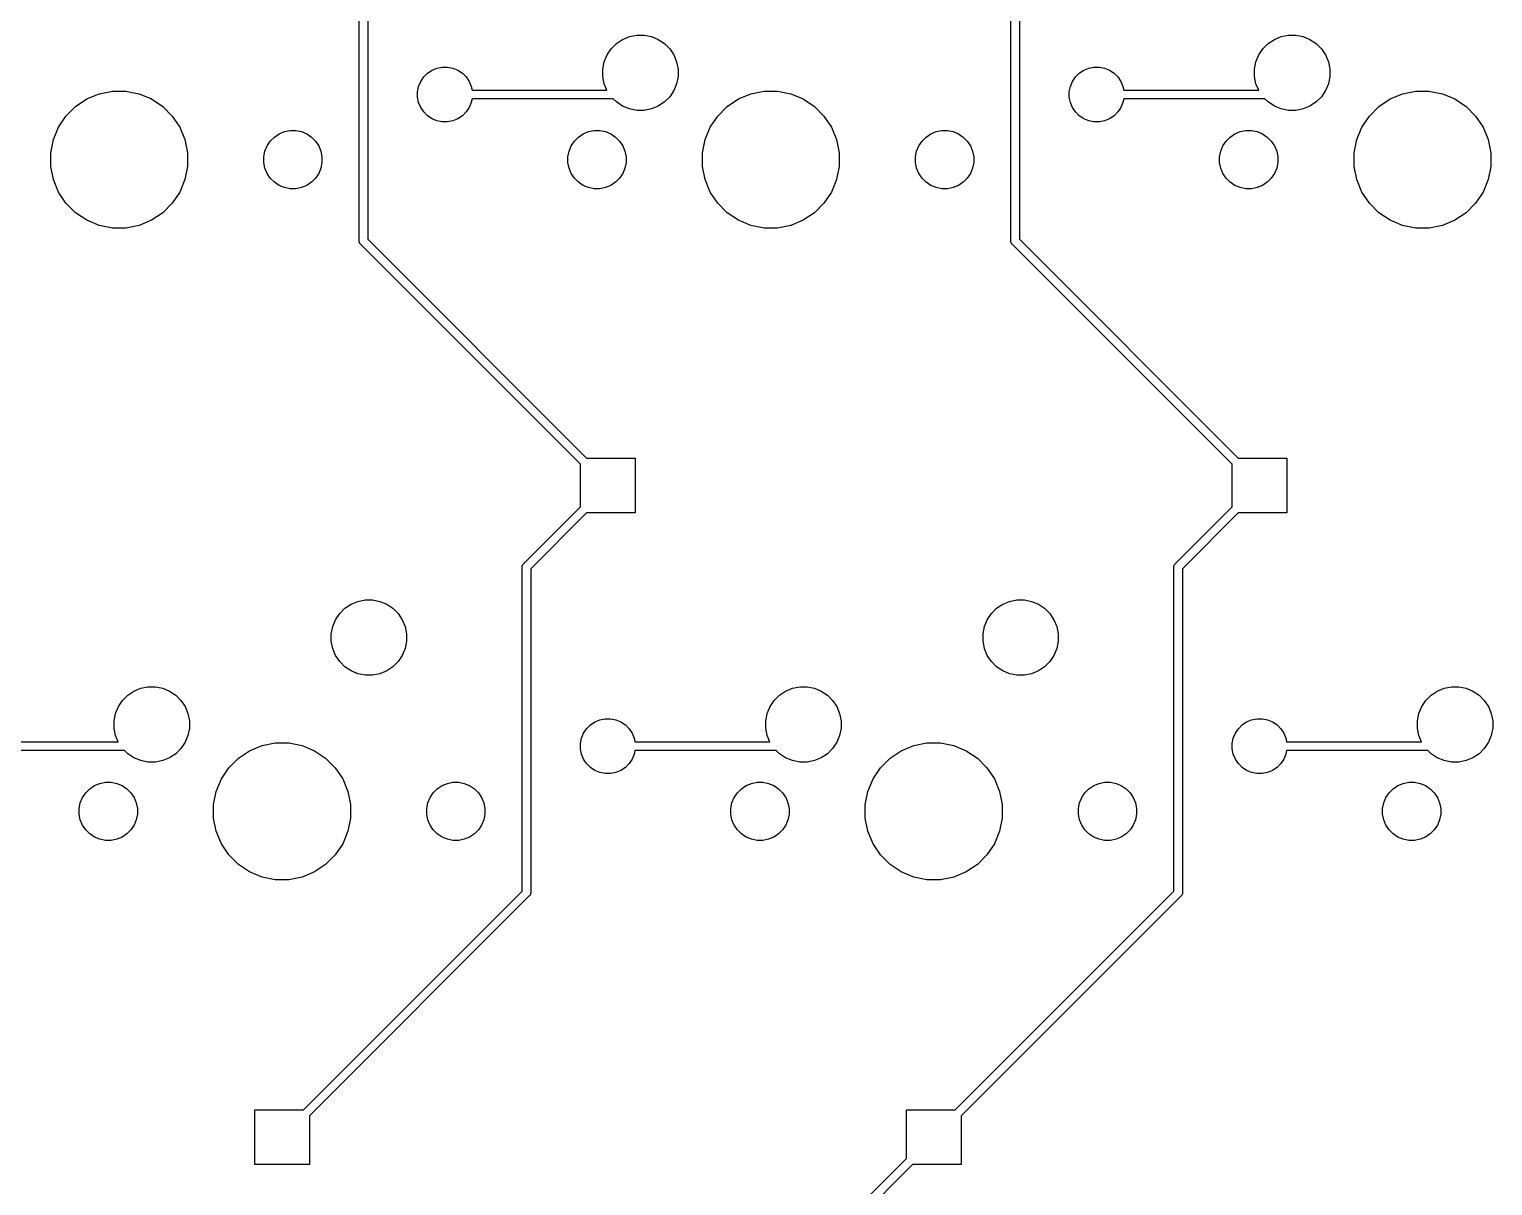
# Model space of a CAD drawing. Extents: x 0.4 to 33.6, y -21.6 to -0.4.
# Drawn here: x 4.397 to 6.081, y -4.087 to -2.756 of the extents above; entities that cross this region are included whole.
import ezdxf

# ---------------------------------------------------------------- set-up
doc = ezdxf.new("R2010")
doc.units = 0
doc.header["$MEASUREMENT"] = 0
doc.layers.add('BLACK', color=7, linetype='CONTINUOUS')

msp = doc.modelspace()

# ---------------------------------------------------------------- linework, layer by layer
at = {"layer": 'BLACK', "linetype": 'CONTINUOUS'}
for p, q in [((4.77633, -2.99976), (4.77633, -2.62524)), ((4.78617, -2.62704), (4.78617, -2.99796)), ((5.52633, -2.99976), (5.52633, -2.62524)), ((5.53617, -2.62704), (5.53617, -2.99796)), ((5.06162, -2.78574), (5.06636, -2.77864)), ((5.06636, -2.77864), (5.07239, -2.77261)), ((5.07239, -2.77261), (5.07949, -2.76787)), ((5.07949, -2.76787), (5.08737, -2.76461)), ((5.08737, -2.76461), (5.09573, -2.76294)), ((5.09573, -2.76294), (5.10427, -2.76294)), ((5.10427, -2.76294), (5.11263, -2.76461)), ((5.11263, -2.76461), (5.12051, -2.76787)), ((5.12051, -2.76787), (5.12761, -2.77261)), ((5.12761, -2.77261), (5.13364, -2.77864)), ((5.13364, -2.77864), (5.13838, -2.78574)), ((5.81162, -2.78574), (5.81636, -2.77864)), ((5.81636, -2.77864), (5.82239, -2.77261)), ((5.82239, -2.77261), (5.82949, -2.76787)), ((5.82949, -2.76787), (5.83737, -2.76461)), ((5.83737, -2.76461), (5.84573, -2.76294)), ((5.84573, -2.76294), (5.85427, -2.76294)), ((5.85427, -2.76294), (5.86263, -2.76461)), ((5.86263, -2.76461), (5.87051, -2.76787)), ((5.87051, -2.76787), (5.87761, -2.77261)), ((5.87761, -2.77261), (5.88364, -2.77864)), ((5.88364, -2.77864), (5.88838, -2.78574)), ((5.05669, -2.80198), (5.05836, -2.79362)), ((5.05836, -2.79362), (5.06162, -2.78574)), ((5.13838, -2.78574), (5.14164, -2.79362)), ((5.14164, -2.79362), (5.14331, -2.80198)), ((5.80669, -2.80198), (5.80836, -2.79362)), ((5.80836, -2.79362), (5.81162, -2.78574)), ((5.88838, -2.78574), (5.89164, -2.79362)), ((5.89164, -2.79362), (5.89331, -2.80198)), ((4.84709, -2.81633), (4.85054, -2.81117)), ((4.85054, -2.81117), (4.85492, -2.80679)), ((4.85492, -2.80679), (4.86008, -2.80334)), ((4.86008, -2.80334), (4.86581, -2.80096)), ((4.86581, -2.80096), (4.8719, -2.79975)), ((4.8719, -2.79975), (4.8781, -2.79975)), ((4.8781, -2.79975), (4.88419, -2.80096)), ((4.88419, -2.80096), (4.88992, -2.80334)), ((4.88992, -2.80334), (4.89508, -2.80679)), ((4.89508, -2.80679), (4.89946, -2.81117)), ((4.89946, -2.81117), (4.90291, -2.81633)), ((5.05669, -2.81052), (5.05669, -2.80198)), ((5.05836, -2.81888), (5.05669, -2.81052)), ((5.14331, -2.81052), (5.14164, -2.81888)), ((5.14331, -2.80198), (5.14331, -2.81052)), ((5.59709, -2.81633), (5.60054, -2.81117)), ((5.60054, -2.81117), (5.60492, -2.80679)), ((5.60492, -2.80679), (5.61008, -2.80334)), ((5.61008, -2.80334), (5.61581, -2.80096)), ((5.61581, -2.80096), (5.6219, -2.79975)), ((5.6219, -2.79975), (5.6281, -2.79975)), ((5.6281, -2.79975), (5.63419, -2.80096)), ((5.63419, -2.80096), (5.63992, -2.80334)), ((5.63992, -2.80334), (5.64508, -2.80679)), ((5.64508, -2.80679), (5.64946, -2.81117)), ((5.64946, -2.81117), (5.65291, -2.81633)), ((5.80669, -2.81052), (5.80669, -2.80198)), ((5.80836, -2.81888), (5.80669, -2.81052)), ((5.89331, -2.81052), (5.89164, -2.81888)), ((5.89331, -2.80198), (5.89331, -2.81052)), ((4.47703, -2.83054), (4.49224, -2.82751)), ((4.49224, -2.82751), (4.50776, -2.82751)), ((4.50776, -2.82751), (4.52297, -2.83054)), ((4.8435, -2.82815), (4.84471, -2.82206)), ((4.8435, -2.83435), (4.8435, -2.82815)), ((4.84471, -2.82206), (4.84709, -2.81633)), ((4.90291, -2.81633), (4.90529, -2.82206)), ((4.90529, -2.82206), (4.90613, -2.82633)), ((4.90613, -2.82633), (5.06144, -2.82633)), ((5.06144, -2.82633), (5.05836, -2.81888)), ((5.13838, -2.82676), (5.13364, -2.83386)), ((5.14164, -2.81888), (5.13838, -2.82676)), ((5.22703, -2.83054), (5.24224, -2.82751)), ((5.24224, -2.82751), (5.25776, -2.82751)), ((5.25776, -2.82751), (5.27297, -2.83054)), ((5.5935, -2.82815), (5.59471, -2.82206)), ((5.5935, -2.83435), (5.5935, -2.82815)), ((5.59471, -2.82206), (5.59709, -2.81633)), ((5.65291, -2.81633), (5.65529, -2.82206)), ((5.65529, -2.82206), (5.65613, -2.82633)), ((5.65613, -2.82633), (5.81144, -2.82633)), ((5.81144, -2.82633), (5.80836, -2.81888)), ((5.88838, -2.82676), (5.88364, -2.83386)), ((5.89164, -2.81888), (5.88838, -2.82676)), ((5.97703, -2.83054), (5.99224, -2.82751)), ((5.99224, -2.82751), (6.00776, -2.82751)), ((6.00776, -2.82751), (6.02297, -2.83054)), ((4.43884, -2.85606), (4.44981, -2.84509)), ((4.44981, -2.84509), (4.4627, -2.83647)), ((4.4627, -2.83647), (4.47703, -2.83054)), ((4.52297, -2.83054), (4.5373, -2.83647)), ((4.5373, -2.83647), (4.55019, -2.84509)), ((4.55019, -2.84509), (4.56116, -2.85606)), ((4.84471, -2.84044), (4.8435, -2.83435)), ((4.84709, -2.84617), (4.84471, -2.84044)), ((4.85054, -2.85133), (4.84709, -2.84617)), ((4.90291, -2.84617), (4.89946, -2.85133)), ((4.90529, -2.84044), (4.90291, -2.84617)), ((4.90613, -2.83617), (4.90529, -2.84044)), ((5.06868, -2.83617), (4.90613, -2.83617)), ((5.07239, -2.83989), (5.06868, -2.83617)), ((5.07949, -2.84463), (5.07239, -2.83989)), ((5.08737, -2.84789), (5.07949, -2.84463)), ((5.12051, -2.84463), (5.11263, -2.84789)), ((5.12761, -2.83989), (5.12051, -2.84463)), ((5.13364, -2.83386), (5.12761, -2.83989)), ((5.18884, -2.85606), (5.19981, -2.84509)), ((5.19981, -2.84509), (5.2127, -2.83647)), ((5.2127, -2.83647), (5.22703, -2.83054)), ((5.27297, -2.83054), (5.2873, -2.83647)), ((5.2873, -2.83647), (5.30019, -2.84509)), ((5.30019, -2.84509), (5.31116, -2.85606)), ((5.59471, -2.84044), (5.5935, -2.83435)), ((5.59709, -2.84617), (5.59471, -2.84044)), ((5.60054, -2.85133), (5.59709, -2.84617)), ((5.65291, -2.84617), (5.64946, -2.85133)), ((5.65529, -2.84044), (5.65291, -2.84617)), ((5.65613, -2.83617), (5.65529, -2.84044)), ((5.81868, -2.83617), (5.65613, -2.83617)), ((5.82239, -2.83989), (5.81868, -2.83617)), ((5.82949, -2.84463), (5.82239, -2.83989)), ((5.83737, -2.84789), (5.82949, -2.84463)), ((5.87051, -2.84463), (5.86263, -2.84789)), ((5.87761, -2.83989), (5.87051, -2.84463)), ((5.88364, -2.83386), (5.87761, -2.83989)), ((5.93884, -2.85606), (5.94981, -2.84509)), ((5.94981, -2.84509), (5.9627, -2.83647)), ((5.9627, -2.83647), (5.97703, -2.83054)), ((6.02297, -2.83054), (6.0373, -2.83647)), ((6.0373, -2.83647), (6.05019, -2.84509)), ((6.05019, -2.84509), (6.06116, -2.85606)), ((4.43022, -2.86895), (4.43884, -2.85606)), ((4.56116, -2.85606), (4.56978, -2.86895)), ((4.85492, -2.85571), (4.85054, -2.85133)), ((4.86008, -2.85916), (4.85492, -2.85571)), ((4.86581, -2.86154), (4.86008, -2.85916)), ((4.8719, -2.86275), (4.86581, -2.86154)), ((4.8781, -2.86275), (4.8719, -2.86275)), ((4.88419, -2.86154), (4.8781, -2.86275)), ((4.88992, -2.85916), (4.88419, -2.86154)), ((4.89508, -2.85571), (4.88992, -2.85916)), ((4.89946, -2.85133), (4.89508, -2.85571)), ((5.09573, -2.84956), (5.08737, -2.84789)), ((5.10427, -2.84956), (5.09573, -2.84956)), ((5.11263, -2.84789), (5.10427, -2.84956)), ((5.18022, -2.86895), (5.18884, -2.85606)), ((5.31116, -2.85606), (5.31978, -2.86895)), ((5.60492, -2.85571), (5.60054, -2.85133)), ((5.61008, -2.85916), (5.60492, -2.85571)), ((5.61581, -2.86154), (5.61008, -2.85916)), ((5.6219, -2.86275), (5.61581, -2.86154)), ((5.6281, -2.86275), (5.6219, -2.86275)), ((5.63419, -2.86154), (5.6281, -2.86275)), ((5.63992, -2.85916), (5.63419, -2.86154)), ((5.64508, -2.85571), (5.63992, -2.85916)), ((5.64946, -2.85133), (5.64508, -2.85571)), ((5.84573, -2.84956), (5.83737, -2.84789)), ((5.85427, -2.84956), (5.84573, -2.84956)), ((5.86263, -2.84789), (5.85427, -2.84956)), ((5.93022, -2.86895), (5.93884, -2.85606)), ((6.06116, -2.85606), (6.06978, -2.86895)), ((4.42429, -2.88328), (4.43022, -2.86895)), ((4.56978, -2.86895), (4.57571, -2.88328)), ((4.67867, -2.88026), (4.68415, -2.87659)), ((4.68415, -2.87659), (4.69024, -2.87407)), ((4.69024, -2.87407), (4.6967, -2.87279)), ((4.6967, -2.87279), (4.7033, -2.87279)), ((4.7033, -2.87279), (4.70976, -2.87407)), ((4.70976, -2.87407), (4.71585, -2.87659)), ((4.71585, -2.87659), (4.72133, -2.88026)), ((5.02867, -2.88026), (5.03415, -2.87659)), ((5.03415, -2.87659), (5.04024, -2.87407)), ((5.04024, -2.87407), (5.0467, -2.87279)), ((5.0467, -2.87279), (5.0533, -2.87279)), ((5.0533, -2.87279), (5.05976, -2.87407)), ((5.05976, -2.87407), (5.06585, -2.87659)), ((5.06585, -2.87659), (5.07133, -2.88026)), ((5.17429, -2.88328), (5.18022, -2.86895)), ((5.31978, -2.86895), (5.32571, -2.88328)), ((5.42867, -2.88026), (5.43415, -2.87659)), ((5.43415, -2.87659), (5.44024, -2.87407)), ((5.44024, -2.87407), (5.4467, -2.87279)), ((5.4467, -2.87279), (5.4533, -2.87279)), ((5.4533, -2.87279), (5.45976, -2.87407)), ((5.45976, -2.87407), (5.46585, -2.87659)), ((5.46585, -2.87659), (5.47133, -2.88026)), ((5.77867, -2.88026), (5.78415, -2.87659)), ((5.78415, -2.87659), (5.79024, -2.87407)), ((5.79024, -2.87407), (5.7967, -2.87279)), ((5.7967, -2.87279), (5.8033, -2.87279)), ((5.8033, -2.87279), (5.80976, -2.87407)), ((5.80976, -2.87407), (5.81585, -2.87659)), ((5.81585, -2.87659), (5.82133, -2.88026)), ((5.92429, -2.88328), (5.93022, -2.86895)), ((6.06978, -2.86895), (6.07571, -2.88328)), ((4.42126, -2.89849), (4.42429, -2.88328)), ((4.57571, -2.88328), (4.57874, -2.89849)), ((4.66654, -2.90295), (4.66782, -2.89649)), ((4.66782, -2.89649), (4.67034, -2.8904)), ((4.67034, -2.8904), (4.67401, -2.88492)), ((4.67401, -2.88492), (4.67867, -2.88026)), ((4.72133, -2.88026), (4.72599, -2.88492)), ((4.72599, -2.88492), (4.72966, -2.8904)), ((4.72966, -2.8904), (4.73218, -2.89649)), ((4.73218, -2.89649), (4.73346, -2.90295)), ((5.01654, -2.90295), (5.01782, -2.89649)), ((5.01782, -2.89649), (5.02034, -2.8904)), ((5.02034, -2.8904), (5.02401, -2.88492)), ((5.02401, -2.88492), (5.02867, -2.88026)), ((5.07133, -2.88026), (5.07599, -2.88492)), ((5.07599, -2.88492), (5.07966, -2.8904)), ((5.07966, -2.8904), (5.08218, -2.89649)), ((5.08218, -2.89649), (5.08346, -2.90295)), ((5.17126, -2.89849), (5.17429, -2.88328)), ((5.32571, -2.88328), (5.32874, -2.89849)), ((5.41654, -2.90295), (5.41782, -2.89649)), ((5.41782, -2.89649), (5.42034, -2.8904)), ((5.42034, -2.8904), (5.42401, -2.88492)), ((5.42401, -2.88492), (5.42867, -2.88026)), ((5.47133, -2.88026), (5.47599, -2.88492)), ((5.47599, -2.88492), (5.47966, -2.8904)), ((5.47966, -2.8904), (5.48218, -2.89649)), ((5.48218, -2.89649), (5.48346, -2.90295)), ((5.76654, -2.90295), (5.76782, -2.89649)), ((5.76782, -2.89649), (5.77034, -2.8904)), ((5.77034, -2.8904), (5.77401, -2.88492)), ((5.77401, -2.88492), (5.77867, -2.88026)), ((5.82133, -2.88026), (5.82599, -2.88492)), ((5.82599, -2.88492), (5.82966, -2.8904)), ((5.82966, -2.8904), (5.83218, -2.89649)), ((5.83218, -2.89649), (5.83346, -2.90295)), ((5.92126, -2.89849), (5.92429, -2.88328)), ((6.07571, -2.88328), (6.07874, -2.89849)), ((4.42126, -2.91401), (4.42126, -2.89849)), ((4.57874, -2.89849), (4.57874, -2.91401)), ((4.66654, -2.90955), (4.66654, -2.90295)), ((4.66782, -2.91601), (4.66654, -2.90955)), ((4.73346, -2.90955), (4.73218, -2.91601)), ((4.73346, -2.90295), (4.73346, -2.90955)), ((5.01654, -2.90955), (5.01654, -2.90295)), ((5.01782, -2.91601), (5.01654, -2.90955)), ((5.08346, -2.90955), (5.08218, -2.91601)), ((5.08346, -2.90295), (5.08346, -2.90955)), ((5.17126, -2.91401), (5.17126, -2.89849)), ((5.32874, -2.89849), (5.32874, -2.91401)), ((5.41654, -2.90955), (5.41654, -2.90295)), ((5.41782, -2.91601), (5.41654, -2.90955)), ((5.48346, -2.90955), (5.48218, -2.91601)), ((5.48346, -2.90295), (5.48346, -2.90955)), ((5.76654, -2.90955), (5.76654, -2.90295)), ((5.76782, -2.91601), (5.76654, -2.90955)), ((5.83346, -2.90955), (5.83218, -2.91601)), ((5.83346, -2.90295), (5.83346, -2.90955)), ((5.92126, -2.91401), (5.92126, -2.89849)), ((6.07874, -2.89849), (6.07874, -2.91401)), ((4.42429, -2.92922), (4.42126, -2.91401)), ((4.43022, -2.94355), (4.42429, -2.92922)), ((4.57571, -2.92922), (4.56978, -2.94355)), ((4.57874, -2.91401), (4.57571, -2.92922)), ((4.67034, -2.9221), (4.66782, -2.91601)), ((4.67401, -2.92758), (4.67034, -2.9221)), ((4.67867, -2.93224), (4.67401, -2.92758)), ((4.72599, -2.92758), (4.72133, -2.93224)), ((4.72966, -2.9221), (4.72599, -2.92758)), ((4.73218, -2.91601), (4.72966, -2.9221)), ((5.02034, -2.9221), (5.01782, -2.91601)), ((5.02401, -2.92758), (5.02034, -2.9221)), ((5.02867, -2.93224), (5.02401, -2.92758)), ((5.07599, -2.92758), (5.07133, -2.93224)), ((5.07966, -2.9221), (5.07599, -2.92758)), ((5.08218, -2.91601), (5.07966, -2.9221)), ((5.17429, -2.92922), (5.17126, -2.91401)), ((5.18022, -2.94355), (5.17429, -2.92922)), ((5.32571, -2.92922), (5.31978, -2.94355)), ((5.32874, -2.91401), (5.32571, -2.92922)), ((5.42034, -2.9221), (5.41782, -2.91601)), ((5.42401, -2.92758), (5.42034, -2.9221)), ((5.42867, -2.93224), (5.42401, -2.92758)), ((5.47599, -2.92758), (5.47133, -2.93224)), ((5.47966, -2.9221), (5.47599, -2.92758)), ((5.48218, -2.91601), (5.47966, -2.9221)), ((5.77034, -2.9221), (5.76782, -2.91601)), ((5.77401, -2.92758), (5.77034, -2.9221)), ((5.77867, -2.93224), (5.77401, -2.92758)), ((5.82599, -2.92758), (5.82133, -2.93224)), ((5.82966, -2.9221), (5.82599, -2.92758)), ((5.83218, -2.91601), (5.82966, -2.9221)), ((5.92429, -2.92922), (5.92126, -2.91401)), ((5.93022, -2.94355), (5.92429, -2.92922)), ((6.07571, -2.92922), (6.06978, -2.94355)), ((6.07874, -2.91401), (6.07571, -2.92922)), ((4.43884, -2.95644), (4.43022, -2.94355)), ((4.56978, -2.94355), (4.56116, -2.95644)), ((4.68415, -2.93591), (4.67867, -2.93224)), ((4.69024, -2.93843), (4.68415, -2.93591)), ((4.6967, -2.93971), (4.69024, -2.93843)), ((4.7033, -2.93971), (4.6967, -2.93971)), ((4.70976, -2.93843), (4.7033, -2.93971)), ((4.71585, -2.93591), (4.70976, -2.93843)), ((4.72133, -2.93224), (4.71585, -2.93591)), ((5.03415, -2.93591), (5.02867, -2.93224)), ((5.04024, -2.93843), (5.03415, -2.93591)), ((5.0467, -2.93971), (5.04024, -2.93843)), ((5.0533, -2.93971), (5.0467, -2.93971)), ((5.05976, -2.93843), (5.0533, -2.93971)), ((5.06585, -2.93591), (5.05976, -2.93843)), ((5.07133, -2.93224), (5.06585, -2.93591)), ((5.18884, -2.95644), (5.18022, -2.94355)), ((5.31978, -2.94355), (5.31116, -2.95644)), ((5.43415, -2.93591), (5.42867, -2.93224)), ((5.44024, -2.93843), (5.43415, -2.93591)), ((5.4467, -2.93971), (5.44024, -2.93843)), ((5.4533, -2.93971), (5.4467, -2.93971)), ((5.45976, -2.93843), (5.4533, -2.93971)), ((5.46585, -2.93591), (5.45976, -2.93843)), ((5.47133, -2.93224), (5.46585, -2.93591)), ((5.78415, -2.93591), (5.77867, -2.93224)), ((5.79024, -2.93843), (5.78415, -2.93591)), ((5.7967, -2.93971), (5.79024, -2.93843)), ((5.8033, -2.93971), (5.7967, -2.93971)), ((5.80976, -2.93843), (5.8033, -2.93971)), ((5.81585, -2.93591), (5.80976, -2.93843)), ((5.82133, -2.93224), (5.81585, -2.93591)), ((5.93884, -2.95644), (5.93022, -2.94355)), ((6.06978, -2.94355), (6.06116, -2.95644)), ((4.44981, -2.96741), (4.43884, -2.95644)), ((4.56116, -2.95644), (4.55019, -2.96741)), ((5.19981, -2.96741), (5.18884, -2.95644)), ((5.31116, -2.95644), (5.30019, -2.96741)), ((5.94981, -2.96741), (5.93884, -2.95644)), ((6.06116, -2.95644), (6.05019, -2.96741)), ((4.4627, -2.97603), (4.44981, -2.96741)), ((4.47703, -2.98196), (4.4627, -2.97603)), ((4.5373, -2.97603), (4.52297, -2.98196)), ((4.55019, -2.96741), (4.5373, -2.97603)), ((5.2127, -2.97603), (5.19981, -2.96741)), ((5.22703, -2.98196), (5.2127, -2.97603)), ((5.2873, -2.97603), (5.27297, -2.98196)), ((5.30019, -2.96741), (5.2873, -2.97603)), ((5.9627, -2.97603), (5.94981, -2.96741)), ((5.97703, -2.98196), (5.9627, -2.97603)), ((6.0373, -2.97603), (6.02297, -2.98196)), ((6.05019, -2.96741), (6.0373, -2.97603)), ((4.49224, -2.98499), (4.47703, -2.98196)), ((4.50776, -2.98499), (4.49224, -2.98499)), ((4.52297, -2.98196), (4.50776, -2.98499)), ((5.24224, -2.98499), (5.22703, -2.98196)), ((5.25776, -2.98499), (5.24224, -2.98499)), ((5.27297, -2.98196), (5.25776, -2.98499)), ((5.99224, -2.98499), (5.97703, -2.98196)), ((6.00776, -2.98499), (5.99224, -2.98499)), ((6.02297, -2.98196), (6.00776, -2.98499)), ((4.7763, -3), (4.77633, -2.99976)), ((4.7764, -3.00096), (4.7763, -3)), ((4.77668, -3.00189), (4.7764, -3.00096)), ((4.77714, -3.00275), (4.77668, -3.00189)), ((4.7776, -3.00331), (4.77714, -3.00275)), ((4.77775, -3.0035), (4.7776, -3.00331)), ((4.77794, -3.00365), (4.77775, -3.0035)), ((5.031, -3.25671), (4.77794, -3.00365)), ((4.78617, -2.99796), (5.03796, -3.24975)), ((5.5263, -3), (5.52633, -2.99976)), ((5.5264, -3.00096), (5.5263, -3)), ((5.52668, -3.00189), (5.5264, -3.00096)), ((5.52714, -3.00275), (5.52668, -3.00189)), ((5.5276, -3.00331), (5.52714, -3.00275)), ((5.52775, -3.0035), (5.5276, -3.00331)), ((5.52794, -3.00365), (5.52775, -3.0035)), ((5.781, -3.25671), (5.52794, -3.00365)), ((5.53617, -2.99796), (5.78796, -3.24975)), ((5.03796, -3.24975), (5.094, -3.24975)), ((5.094, -3.24975), (5.094, -3.31275)), ((5.78796, -3.24975), (5.844, -3.24975)), ((5.844, -3.24975), (5.844, -3.31275)), ((5.031, -3.30579), (5.031, -3.25671)), ((5.781, -3.30579), (5.781, -3.25671)), ((4.96544, -3.37135), (5.031, -3.30579)), ((5.03796, -3.31275), (4.97367, -3.37704)), ((5.094, -3.31275), (5.03796, -3.31275)), ((5.71544, -3.37135), (5.781, -3.30579)), ((5.78796, -3.31275), (5.72367, -3.37704)), ((5.844, -3.31275), (5.78796, -3.31275)), ((4.9638, -3.375), (4.9639, -3.37404)), ((4.96383, -3.37524), (4.9638, -3.375)), ((4.96383, -3.74796), (4.96383, -3.37524)), ((4.9639, -3.37404), (4.96418, -3.37311)), ((4.96418, -3.37311), (4.96464, -3.37225)), ((4.96464, -3.37225), (4.9651, -3.37169)), ((4.9651, -3.37169), (4.96525, -3.3715)), ((4.9651, -3.37169), (4.9651, -3.37169)), ((4.96525, -3.3715), (4.96544, -3.37135)), ((4.97367, -3.37704), (4.97367, -3.74976)), ((5.7138, -3.375), (5.71383, -3.37476)), ((5.71383, -3.37524), (5.7138, -3.375)), ((5.71383, -3.37476), (5.7139, -3.37404)), ((5.71383, -3.37476), (5.71383, -3.37476)), ((5.71383, -3.74796), (5.71383, -3.37524)), ((5.7139, -3.37404), (5.71418, -3.37311)), ((5.71418, -3.37311), (5.71464, -3.37225)), ((5.71464, -3.37225), (5.71525, -3.3715)), ((5.71525, -3.3715), (5.71544, -3.37135)), ((5.72367, -3.37704), (5.72367, -3.74976)), ((4.75989, -3.42261), (4.76699, -3.41787)), ((4.76699, -3.41787), (4.77487, -3.41461)), ((4.77487, -3.41461), (4.78323, -3.41294)), ((4.78323, -3.41294), (4.79177, -3.41294)), ((4.79177, -3.41294), (4.80013, -3.41461)), ((4.80013, -3.41461), (4.80801, -3.41787)), ((4.80801, -3.41787), (4.81511, -3.42261)), ((5.50989, -3.42261), (5.51699, -3.41787)), ((5.51699, -3.41787), (5.52487, -3.41461)), ((5.52487, -3.41461), (5.53323, -3.41294)), ((5.53323, -3.41294), (5.54177, -3.41294)), ((5.54177, -3.41294), (5.55013, -3.41461)), ((5.55013, -3.41461), (5.55801, -3.41787)), ((5.55801, -3.41787), (5.56511, -3.42261)), ((4.74586, -3.44362), (4.74912, -3.43574)), ((4.74912, -3.43574), (4.75386, -3.42864)), ((4.75386, -3.42864), (4.75989, -3.42261)), ((4.81511, -3.42261), (4.82114, -3.42864)), ((4.82114, -3.42864), (4.82588, -3.43574)), ((4.82588, -3.43574), (4.82914, -3.44362)), ((5.49586, -3.44362), (5.49912, -3.43574)), ((5.49912, -3.43574), (5.50386, -3.42864)), ((5.50386, -3.42864), (5.50989, -3.42261)), ((5.56511, -3.42261), (5.57114, -3.42864)), ((5.57114, -3.42864), (5.57588, -3.43574)), ((5.57588, -3.43574), (5.57914, -3.44362)), ((4.74419, -3.45198), (4.74586, -3.44362)), ((4.74419, -3.46052), (4.74419, -3.45198)), ((4.82914, -3.44362), (4.83081, -3.45198)), ((4.83081, -3.45198), (4.83081, -3.46052)), ((5.49419, -3.45198), (5.49586, -3.44362)), ((5.49419, -3.46052), (5.49419, -3.45198)), ((5.57914, -3.44362), (5.58081, -3.45198)), ((5.58081, -3.45198), (5.58081, -3.46052)), ((4.74586, -3.46888), (4.74419, -3.46052)), ((4.74912, -3.47676), (4.74586, -3.46888)), ((4.82914, -3.46888), (4.82588, -3.47676)), ((4.83081, -3.46052), (4.82914, -3.46888)), ((5.49586, -3.46888), (5.49419, -3.46052)), ((5.49912, -3.47676), (5.49586, -3.46888)), ((5.57914, -3.46888), (5.57588, -3.47676)), ((5.58081, -3.46052), (5.57914, -3.46888)), ((4.75386, -3.48386), (4.74912, -3.47676)), ((4.75989, -3.48989), (4.75386, -3.48386)), ((4.82114, -3.48386), (4.81511, -3.48989)), ((4.82588, -3.47676), (4.82114, -3.48386)), ((5.50386, -3.48386), (5.49912, -3.47676)), ((5.50989, -3.48989), (5.50386, -3.48386)), ((5.57114, -3.48386), (5.56511, -3.48989)), ((5.57588, -3.47676), (5.57114, -3.48386)), ((4.76699, -3.49463), (4.75989, -3.48989)), ((4.77487, -3.49789), (4.76699, -3.49463)), ((4.78323, -3.49956), (4.77487, -3.49789)), ((4.79177, -3.49956), (4.78323, -3.49956)), ((4.80013, -3.49789), (4.79177, -3.49956)), ((4.80801, -3.49463), (4.80013, -3.49789)), ((4.81511, -3.48989), (4.80801, -3.49463)), ((5.51699, -3.49463), (5.50989, -3.48989)), ((5.52487, -3.49789), (5.51699, -3.49463)), ((5.53323, -3.49956), (5.52487, -3.49789)), ((5.54177, -3.49956), (5.53323, -3.49956)), ((5.55013, -3.49789), (5.54177, -3.49956)), ((5.55801, -3.49463), (5.55013, -3.49789)), ((5.56511, -3.48989), (5.55801, -3.49463)), ((4.50989, -3.52261), (4.51699, -3.51787)), ((4.51699, -3.51787), (4.52487, -3.51461)), ((4.52487, -3.51461), (4.53323, -3.51294)), ((4.53323, -3.51294), (4.54177, -3.51294)), ((4.54177, -3.51294), (4.55013, -3.51461)), ((4.55013, -3.51461), (4.55801, -3.51787)), ((4.55801, -3.51787), (4.56511, -3.52261)), ((5.25989, -3.52261), (5.26699, -3.51787)), ((5.26699, -3.51787), (5.27487, -3.51461)), ((5.27487, -3.51461), (5.28323, -3.51294)), ((5.28323, -3.51294), (5.29177, -3.51294)), ((5.29177, -3.51294), (5.30013, -3.51461)), ((5.30013, -3.51461), (5.30801, -3.51787)), ((5.30801, -3.51787), (5.31511, -3.52261)), ((6.00989, -3.52261), (6.01699, -3.51787)), ((6.01699, -3.51787), (6.02487, -3.51461)), ((6.02487, -3.51461), (6.03323, -3.51294)), ((6.03323, -3.51294), (6.04177, -3.51294)), ((6.04177, -3.51294), (6.05013, -3.51461)), ((6.05013, -3.51461), (6.05801, -3.51787)), ((6.05801, -3.51787), (6.06511, -3.52261)), ((4.49586, -3.54362), (4.49912, -3.53574)), ((4.49912, -3.53574), (4.50386, -3.52864)), ((4.50386, -3.52864), (4.50989, -3.52261)), ((4.56511, -3.52261), (4.57114, -3.52864)), ((4.57114, -3.52864), (4.57588, -3.53574)), ((4.57588, -3.53574), (4.57914, -3.54362)), ((5.24586, -3.54362), (5.24912, -3.53574)), ((5.24912, -3.53574), (5.25386, -3.52864)), ((5.25386, -3.52864), (5.25989, -3.52261)), ((5.31511, -3.52261), (5.32114, -3.52864)), ((5.32114, -3.52864), (5.32588, -3.53574)), ((5.32588, -3.53574), (5.32914, -3.54362)), ((5.99586, -3.54362), (5.99912, -3.53574)), ((5.99912, -3.53574), (6.00386, -3.52864)), ((6.00386, -3.52864), (6.00989, -3.52261)), ((6.06511, -3.52261), (6.07114, -3.52864)), ((6.07114, -3.52864), (6.07588, -3.53574)), ((6.07588, -3.53574), (6.07914, -3.54362)), ((4.49419, -3.55198), (4.49586, -3.54362)), ((4.49419, -3.56052), (4.49419, -3.55198)), ((4.57914, -3.54362), (4.58081, -3.55198)), ((4.58081, -3.55198), (4.58081, -3.56052)), ((5.04242, -3.55679), (5.04758, -3.55334)), ((5.04758, -3.55334), (5.05331, -3.55096)), ((5.05331, -3.55096), (5.0594, -3.54975)), ((5.0594, -3.54975), (5.0656, -3.54975)), ((5.0656, -3.54975), (5.07169, -3.55096)), ((5.07169, -3.55096), (5.07742, -3.55334)), ((5.07742, -3.55334), (5.08258, -3.55679)), ((5.24419, -3.55198), (5.24586, -3.54362)), ((5.24419, -3.56052), (5.24419, -3.55198)), ((5.32914, -3.54362), (5.33081, -3.55198)), ((5.33081, -3.55198), (5.33081, -3.56052)), ((5.79242, -3.55679), (5.79758, -3.55334)), ((5.79758, -3.55334), (5.80331, -3.55096)), ((5.80331, -3.55096), (5.8094, -3.54975)), ((5.8094, -3.54975), (5.8156, -3.54975)), ((5.8156, -3.54975), (5.82169, -3.55096)), ((5.82169, -3.55096), (5.82742, -3.55334)), ((5.82742, -3.55334), (5.83258, -3.55679)), ((5.99419, -3.55198), (5.99586, -3.54362)), ((5.99419, -3.56052), (5.99419, -3.55198)), ((6.07914, -3.54362), (6.08081, -3.55198)), ((6.08081, -3.55198), (6.08081, -3.56052)), ((4.49586, -3.56888), (4.49419, -3.56052)), ((4.49894, -3.57633), (4.49586, -3.56888)), ((4.57914, -3.56888), (4.57588, -3.57676)), ((4.58081, -3.56052), (4.57914, -3.56888)), ((5.03221, -3.57206), (5.03459, -3.56633)), ((5.03459, -3.56633), (5.03804, -3.56117)), ((5.03804, -3.56117), (5.04242, -3.55679)), ((5.08258, -3.55679), (5.08696, -3.56117)), ((5.08696, -3.56117), (5.09041, -3.56633)), ((5.09041, -3.56633), (5.09279, -3.57206)), ((5.24586, -3.56888), (5.24419, -3.56052)), ((5.24894, -3.57633), (5.24586, -3.56888)), ((5.32914, -3.56888), (5.32588, -3.57676)), ((5.33081, -3.56052), (5.32914, -3.56888)), ((5.78221, -3.57206), (5.78459, -3.56633)), ((5.78459, -3.56633), (5.78804, -3.56117)), ((5.78804, -3.56117), (5.79242, -3.55679)), ((5.83258, -3.55679), (5.83696, -3.56117)), ((5.83696, -3.56117), (5.84041, -3.56633)), ((5.84041, -3.56633), (5.84279, -3.57206)), ((5.99586, -3.56888), (5.99419, -3.56052)), ((5.99894, -3.57633), (5.99586, -3.56888)), ((6.07914, -3.56888), (6.07588, -3.57676)), ((6.08081, -3.56052), (6.07914, -3.56888)), ((4.34363, -3.57633), (4.49894, -3.57633)), ((4.50618, -3.58617), (4.34363, -3.58617)), ((4.50989, -3.58989), (4.50618, -3.58617)), ((4.57114, -3.58386), (4.56511, -3.58989)), ((4.57588, -3.57676), (4.57114, -3.58386)), ((4.63731, -3.59509), (4.6502, -3.58647)), ((4.6502, -3.58647), (4.66453, -3.58054)), ((4.66453, -3.58054), (4.67974, -3.57751)), ((4.67974, -3.57751), (4.69526, -3.57751)), ((4.69526, -3.57751), (4.71047, -3.58054)), ((4.71047, -3.58054), (4.7248, -3.58647)), ((4.7248, -3.58647), (4.73769, -3.59509)), ((5.031, -3.57815), (5.03221, -3.57206)), ((5.031, -3.58435), (5.031, -3.57815)), ((5.03221, -3.59044), (5.031, -3.58435)), ((5.09279, -3.57206), (5.09363, -3.57633)), ((5.09363, -3.58617), (5.09279, -3.59044)), ((5.09363, -3.57633), (5.24894, -3.57633)), ((5.25618, -3.58617), (5.09363, -3.58617)), ((5.25989, -3.58989), (5.25618, -3.58617)), ((5.32114, -3.58386), (5.31511, -3.58989)), ((5.32588, -3.57676), (5.32114, -3.58386)), ((5.38731, -3.59509), (5.4002, -3.58647)), ((5.4002, -3.58647), (5.41453, -3.58054)), ((5.41453, -3.58054), (5.42974, -3.57751)), ((5.42974, -3.57751), (5.44526, -3.57751)), ((5.44526, -3.57751), (5.46047, -3.58054)), ((5.46047, -3.58054), (5.4748, -3.58647)), ((5.4748, -3.58647), (5.48769, -3.59509)), ((5.781, -3.57815), (5.78221, -3.57206)), ((5.781, -3.58435), (5.781, -3.57815)), ((5.78221, -3.59044), (5.781, -3.58435)), ((5.84279, -3.57206), (5.84363, -3.57633)), ((5.84363, -3.58617), (5.84279, -3.59044)), ((5.84363, -3.57633), (5.99894, -3.57633)), ((6.00618, -3.58617), (5.84363, -3.58617)), ((6.00989, -3.58989), (6.00618, -3.58617)), ((6.07114, -3.58386), (6.06511, -3.58989)), ((6.07588, -3.57676), (6.07114, -3.58386)), ((4.51699, -3.59463), (4.50989, -3.58989)), ((4.52487, -3.59789), (4.51699, -3.59463)), ((4.53323, -3.59956), (4.52487, -3.59789)), ((4.54177, -3.59956), (4.53323, -3.59956)), ((4.55013, -3.59789), (4.54177, -3.59956)), ((4.55801, -3.59463), (4.55013, -3.59789)), ((4.56511, -3.58989), (4.55801, -3.59463)), ((4.62634, -3.60606), (4.63731, -3.59509)), ((4.73769, -3.59509), (4.74866, -3.60606)), ((5.03459, -3.59617), (5.03221, -3.59044)), ((5.03804, -3.60133), (5.03459, -3.59617)), ((5.04242, -3.60571), (5.03804, -3.60133)), ((5.08696, -3.60133), (5.08258, -3.60571)), ((5.09041, -3.59617), (5.08696, -3.60133)), ((5.09279, -3.59044), (5.09041, -3.59617)), ((5.26699, -3.59463), (5.25989, -3.58989)), ((5.27487, -3.59789), (5.26699, -3.59463)), ((5.28323, -3.59956), (5.27487, -3.59789)), ((5.29177, -3.59956), (5.28323, -3.59956)), ((5.30013, -3.59789), (5.29177, -3.59956)), ((5.30801, -3.59463), (5.30013, -3.59789)), ((5.31511, -3.58989), (5.30801, -3.59463)), ((5.37634, -3.60606), (5.38731, -3.59509)), ((5.48769, -3.59509), (5.49866, -3.60606)), ((5.78459, -3.59617), (5.78221, -3.59044)), ((5.78804, -3.60133), (5.78459, -3.59617)), ((5.79242, -3.60571), (5.78804, -3.60133)), ((5.83696, -3.60133), (5.83258, -3.60571)), ((5.84041, -3.59617), (5.83696, -3.60133)), ((5.84279, -3.59044), (5.84041, -3.59617)), ((6.01699, -3.59463), (6.00989, -3.58989)), ((6.02487, -3.59789), (6.01699, -3.59463)), ((6.03323, -3.59956), (6.02487, -3.59789)), ((6.04177, -3.59956), (6.03323, -3.59956)), ((6.05013, -3.59789), (6.04177, -3.59956)), ((6.05801, -3.59463), (6.05013, -3.59789)), ((6.06511, -3.58989), (6.05801, -3.59463)), ((4.61179, -3.63328), (4.61772, -3.61895)), ((4.61772, -3.61895), (4.62634, -3.60606)), ((4.74866, -3.60606), (4.75728, -3.61895)), ((4.75728, -3.61895), (4.76321, -3.63328)), ((5.04758, -3.60916), (5.04242, -3.60571)), ((5.05331, -3.61154), (5.04758, -3.60916)), ((5.0594, -3.61275), (5.05331, -3.61154)), ((5.0656, -3.61275), (5.0594, -3.61275)), ((5.07169, -3.61154), (5.0656, -3.61275)), ((5.07742, -3.60916), (5.07169, -3.61154)), ((5.08258, -3.60571), (5.07742, -3.60916)), ((5.36179, -3.63328), (5.36772, -3.61895)), ((5.36772, -3.61895), (5.37634, -3.60606)), ((5.49866, -3.60606), (5.50728, -3.61895)), ((5.50728, -3.61895), (5.51321, -3.63328)), ((5.79758, -3.60916), (5.79242, -3.60571)), ((5.80331, -3.61154), (5.79758, -3.60916)), ((5.8094, -3.61275), (5.80331, -3.61154)), ((5.8156, -3.61275), (5.8094, -3.61275)), ((5.82169, -3.61154), (5.8156, -3.61275)), ((5.82742, -3.60916), (5.82169, -3.61154)), ((5.83258, -3.60571), (5.82742, -3.60916)), ((4.45784, -3.6404), (4.46151, -3.63492)), ((4.46151, -3.63492), (4.46617, -3.63026)), ((4.46617, -3.63026), (4.47165, -3.62659)), ((4.47165, -3.62659), (4.47774, -3.62407)), ((4.47774, -3.62407), (4.4842, -3.62279)), ((4.4842, -3.62279), (4.4908, -3.62279)), ((4.4908, -3.62279), (4.49726, -3.62407)), ((4.49726, -3.62407), (4.50335, -3.62659)), ((4.50335, -3.62659), (4.50883, -3.63026)), ((4.50883, -3.63026), (4.51349, -3.63492)), ((4.51349, -3.63492), (4.51716, -3.6404)), ((4.60876, -3.64849), (4.61179, -3.63328)), ((4.76321, -3.63328), (4.76624, -3.64849)), ((4.85784, -3.6404), (4.86151, -3.63492)), ((4.86151, -3.63492), (4.86617, -3.63026)), ((4.86617, -3.63026), (4.87165, -3.62659)), ((4.87165, -3.62659), (4.87774, -3.62407)), ((4.87774, -3.62407), (4.8842, -3.62279)), ((4.8842, -3.62279), (4.8908, -3.62279)), ((4.8908, -3.62279), (4.89726, -3.62407)), ((4.89726, -3.62407), (4.90335, -3.62659)), ((4.90335, -3.62659), (4.90883, -3.63026)), ((4.90883, -3.63026), (4.91349, -3.63492)), ((4.91349, -3.63492), (4.91716, -3.6404)), ((5.20784, -3.6404), (5.21151, -3.63492)), ((5.21151, -3.63492), (5.21617, -3.63026)), ((5.21617, -3.63026), (5.22165, -3.62659)), ((5.22165, -3.62659), (5.22774, -3.62407)), ((5.22774, -3.62407), (5.2342, -3.62279)), ((5.2342, -3.62279), (5.2408, -3.62279)), ((5.2408, -3.62279), (5.24726, -3.62407)), ((5.24726, -3.62407), (5.25335, -3.62659)), ((5.25335, -3.62659), (5.25883, -3.63026)), ((5.25883, -3.63026), (5.26349, -3.63492)), ((5.26349, -3.63492), (5.26716, -3.6404)), ((5.35876, -3.64849), (5.36179, -3.63328)), ((5.51321, -3.63328), (5.51624, -3.64849)), ((5.60784, -3.6404), (5.61151, -3.63492)), ((5.61151, -3.63492), (5.61617, -3.63026)), ((5.61617, -3.63026), (5.62165, -3.62659)), ((5.62165, -3.62659), (5.62774, -3.62407)), ((5.62774, -3.62407), (5.6342, -3.62279)), ((5.6342, -3.62279), (5.6408, -3.62279)), ((5.6408, -3.62279), (5.64726, -3.62407)), ((5.64726, -3.62407), (5.65335, -3.62659)), ((5.65335, -3.62659), (5.65883, -3.63026)), ((5.65883, -3.63026), (5.66349, -3.63492)), ((5.66349, -3.63492), (5.66716, -3.6404)), ((5.95784, -3.6404), (5.96151, -3.63492)), ((5.96151, -3.63492), (5.96617, -3.63026)), ((5.96617, -3.63026), (5.97165, -3.62659)), ((5.97165, -3.62659), (5.97774, -3.62407)), ((5.97774, -3.62407), (5.9842, -3.62279)), ((5.9842, -3.62279), (5.9908, -3.62279)), ((5.9908, -3.62279), (5.99726, -3.62407)), ((5.99726, -3.62407), (6.00335, -3.62659)), ((6.00335, -3.62659), (6.00883, -3.63026)), ((6.00883, -3.63026), (6.01349, -3.63492)), ((6.01349, -3.63492), (6.01716, -3.6404)), ((4.45404, -3.65295), (4.45532, -3.64649)), ((4.45404, -3.65955), (4.45404, -3.65295)), ((4.45532, -3.64649), (4.45784, -3.6404)), ((4.51716, -3.6404), (4.51968, -3.64649)), ((4.51968, -3.64649), (4.52096, -3.65295)), ((4.52096, -3.65295), (4.52096, -3.65955)), ((4.60876, -3.66401), (4.60876, -3.64849)), ((4.76624, -3.64849), (4.76624, -3.66401)), ((4.85404, -3.65295), (4.85532, -3.64649)), ((4.85404, -3.65955), (4.85404, -3.65295)), ((4.85532, -3.64649), (4.85784, -3.6404)), ((4.91716, -3.6404), (4.91968, -3.64649)), ((4.91968, -3.64649), (4.92096, -3.65295)), ((4.92096, -3.65295), (4.92096, -3.65955)), ((5.20404, -3.65295), (5.20532, -3.64649)), ((5.20404, -3.65955), (5.20404, -3.65295)), ((5.20532, -3.64649), (5.20784, -3.6404)), ((5.26716, -3.6404), (5.26968, -3.64649)), ((5.26968, -3.64649), (5.27096, -3.65295)), ((5.27096, -3.65295), (5.27096, -3.65955)), ((5.35876, -3.66401), (5.35876, -3.64849)), ((5.51624, -3.64849), (5.51624, -3.66401)), ((5.60404, -3.65295), (5.60532, -3.64649)), ((5.60404, -3.65955), (5.60404, -3.65295)), ((5.60532, -3.64649), (5.60784, -3.6404)), ((5.66716, -3.6404), (5.66968, -3.64649)), ((5.66968, -3.64649), (5.67096, -3.65295)), ((5.67096, -3.65295), (5.67096, -3.65955)), ((5.95404, -3.65295), (5.95532, -3.64649)), ((5.95404, -3.65955), (5.95404, -3.65295)), ((5.95532, -3.64649), (5.95784, -3.6404)), ((6.01716, -3.6404), (6.01968, -3.64649)), ((6.01968, -3.64649), (6.02096, -3.65295)), ((6.02096, -3.65295), (6.02096, -3.65955)), ((4.45532, -3.66601), (4.45404, -3.65955)), ((4.45784, -3.6721), (4.45532, -3.66601)), ((4.51968, -3.66601), (4.51716, -3.6721)), ((4.52096, -3.65955), (4.51968, -3.66601)), ((4.61179, -3.67922), (4.60876, -3.66401)), ((4.76624, -3.66401), (4.76321, -3.67922)), ((4.85532, -3.66601), (4.85404, -3.65955)), ((4.85784, -3.6721), (4.85532, -3.66601)), ((4.91968, -3.66601), (4.91716, -3.6721)), ((4.92096, -3.65955), (4.91968, -3.66601)), ((5.20532, -3.66601), (5.20404, -3.65955)), ((5.20784, -3.6721), (5.20532, -3.66601)), ((5.26968, -3.66601), (5.26716, -3.6721)), ((5.27096, -3.65955), (5.26968, -3.66601)), ((5.36179, -3.67922), (5.35876, -3.66401)), ((5.51624, -3.66401), (5.51321, -3.67922)), ((5.60532, -3.66601), (5.60404, -3.65955)), ((5.60784, -3.6721), (5.60532, -3.66601)), ((5.66968, -3.66601), (5.66716, -3.6721)), ((5.67096, -3.65955), (5.66968, -3.66601)), ((5.95532, -3.66601), (5.95404, -3.65955)), ((5.95784, -3.6721), (5.95532, -3.66601)), ((6.01968, -3.66601), (6.01716, -3.6721)), ((6.02096, -3.65955), (6.01968, -3.66601)), ((4.46151, -3.67758), (4.45784, -3.6721)), ((4.46617, -3.68224), (4.46151, -3.67758)), ((4.47165, -3.68591), (4.46617, -3.68224)), ((4.47774, -3.68843), (4.47165, -3.68591)), ((4.4842, -3.68971), (4.47774, -3.68843)), ((4.49726, -3.68843), (4.4908, -3.68971)), ((4.50335, -3.68591), (4.49726, -3.68843)), ((4.50883, -3.68224), (4.50335, -3.68591)), ((4.51349, -3.67758), (4.50883, -3.68224)), ((4.51716, -3.6721), (4.51349, -3.67758)), ((4.61772, -3.69355), (4.61179, -3.67922)), ((4.76321, -3.67922), (4.75728, -3.69355)), ((4.86151, -3.67758), (4.85784, -3.6721)), ((4.86617, -3.68224), (4.86151, -3.67758)), ((4.87165, -3.68591), (4.86617, -3.68224)), ((4.87774, -3.68843), (4.87165, -3.68591)), ((4.8842, -3.68971), (4.87774, -3.68843)), ((4.89726, -3.68843), (4.8908, -3.68971)), ((4.90335, -3.68591), (4.89726, -3.68843)), ((4.90883, -3.68224), (4.90335, -3.68591)), ((4.91349, -3.67758), (4.90883, -3.68224)), ((4.91716, -3.6721), (4.91349, -3.67758)), ((5.21151, -3.67758), (5.20784, -3.6721)), ((5.21617, -3.68224), (5.21151, -3.67758)), ((5.22165, -3.68591), (5.21617, -3.68224)), ((5.22774, -3.68843), (5.22165, -3.68591)), ((5.2342, -3.68971), (5.22774, -3.68843)), ((5.24726, -3.68843), (5.2408, -3.68971)), ((5.25335, -3.68591), (5.24726, -3.68843)), ((5.25883, -3.68224), (5.25335, -3.68591)), ((5.26349, -3.67758), (5.25883, -3.68224)), ((5.26716, -3.6721), (5.26349, -3.67758)), ((5.36772, -3.69355), (5.36179, -3.67922)), ((5.51321, -3.67922), (5.50728, -3.69355)), ((5.61151, -3.67758), (5.60784, -3.6721)), ((5.61617, -3.68224), (5.61151, -3.67758)), ((5.62165, -3.68591), (5.61617, -3.68224)), ((5.62774, -3.68843), (5.62165, -3.68591)), ((5.6342, -3.68971), (5.62774, -3.68843)), ((5.64726, -3.68843), (5.6408, -3.68971)), ((5.65335, -3.68591), (5.64726, -3.68843)), ((5.65883, -3.68224), (5.65335, -3.68591)), ((5.66349, -3.67758), (5.65883, -3.68224)), ((5.66716, -3.6721), (5.66349, -3.67758)), ((5.96151, -3.67758), (5.95784, -3.6721)), ((5.96617, -3.68224), (5.96151, -3.67758)), ((5.97165, -3.68591), (5.96617, -3.68224)), ((5.97774, -3.68843), (5.97165, -3.68591)), ((5.9842, -3.68971), (5.97774, -3.68843)), ((5.99726, -3.68843), (5.9908, -3.68971)), ((6.00335, -3.68591), (5.99726, -3.68843)), ((6.00883, -3.68224), (6.00335, -3.68591)), ((6.01349, -3.67758), (6.00883, -3.68224)), ((6.01716, -3.6721), (6.01349, -3.67758)), ((4.4908, -3.68971), (4.4842, -3.68971)), ((4.62634, -3.70644), (4.61772, -3.69355)), ((4.75728, -3.69355), (4.74866, -3.70644)), ((4.8908, -3.68971), (4.8842, -3.68971)), ((5.2408, -3.68971), (5.2342, -3.68971)), ((5.37634, -3.70644), (5.36772, -3.69355)), ((5.50728, -3.69355), (5.49866, -3.70644)), ((5.6408, -3.68971), (5.6342, -3.68971)), ((5.9908, -3.68971), (5.9842, -3.68971)), ((4.63731, -3.71741), (4.62634, -3.70644)), ((4.6502, -3.72603), (4.63731, -3.71741)), ((4.73769, -3.71741), (4.7248, -3.72603)), ((4.74866, -3.70644), (4.73769, -3.71741)), ((5.38731, -3.71741), (5.37634, -3.70644)), ((5.4002, -3.72603), (5.38731, -3.71741)), ((5.48769, -3.71741), (5.4748, -3.72603)), ((5.49866, -3.70644), (5.48769, -3.71741)), ((4.66453, -3.73196), (4.6502, -3.72603)), ((4.67974, -3.73499), (4.66453, -3.73196)), ((4.69526, -3.73499), (4.67974, -3.73499)), ((4.71047, -3.73196), (4.69526, -3.73499)), ((4.7248, -3.72603), (4.71047, -3.73196)), ((5.41453, -3.73196), (5.4002, -3.72603)), ((5.42974, -3.73499), (5.41453, -3.73196)), ((5.44526, -3.73499), (5.42974, -3.73499)), ((5.46047, -3.73196), (5.44526, -3.73499)), ((5.4748, -3.72603), (5.46047, -3.73196)), ((4.71204, -3.99975), (4.96383, -3.74796)), ((4.97206, -3.75365), (4.719, -4.00671)), ((4.97225, -3.7535), (4.97206, -3.75365)), ((4.9724, -3.75331), (4.97225, -3.7535)), ((4.97286, -3.75275), (4.9724, -3.75331)), ((4.9724, -3.75331), (4.9724, -3.75331)), ((4.97332, -3.75189), (4.97286, -3.75275)), ((4.9736, -3.75096), (4.97332, -3.75189)), ((4.97332, -3.75189), (4.97332, -3.75189)), ((4.97367, -3.75024), (4.9736, -3.75096)), ((4.97367, -3.74976), (4.9737, -3.75)), ((4.9737, -3.75), (4.97367, -3.75024)), ((4.97367, -3.75024), (4.97367, -3.75024)), ((5.46204, -3.99975), (5.71383, -3.74796)), ((5.72206, -3.75365), (5.469, -4.00671)), ((5.72225, -3.7535), (5.72206, -3.75365)), ((5.7224, -3.75331), (5.72225, -3.7535)), ((5.72286, -3.75275), (5.7224, -3.75331)), ((5.7224, -3.75331), (5.7224, -3.75331)), ((5.72332, -3.75189), (5.72286, -3.75275)), ((5.7236, -3.75096), (5.72332, -3.75189)), ((5.72332, -3.75189), (5.72332, -3.75189)), ((5.72367, -3.75024), (5.7236, -3.75096)), ((5.72367, -3.74976), (5.7237, -3.75)), ((5.7237, -3.75), (5.72367, -3.75024)), ((5.72367, -3.75024), (5.72367, -3.75024)), ((4.656, -4.06275), (4.656, -3.99975)), ((4.656, -3.99975), (4.71204, -3.99975)), ((4.719, -4.00671), (4.719, -4.06275)), ((5.406, -4.05579), (5.406, -3.99975)), ((5.406, -3.99975), (5.46204, -3.99975)), ((5.469, -4.00671), (5.469, -4.06275)), ((5.34044, -4.12135), (5.406, -4.05579)), ((4.719, -4.06275), (4.656, -4.06275)), ((5.41296, -4.06275), (5.34867, -4.12704)), ((5.469, -4.06275), (5.41296, -4.06275))]:
    msp.add_line(p, q, dxfattribs=at)

doc.saveas('drawing.dxf')
